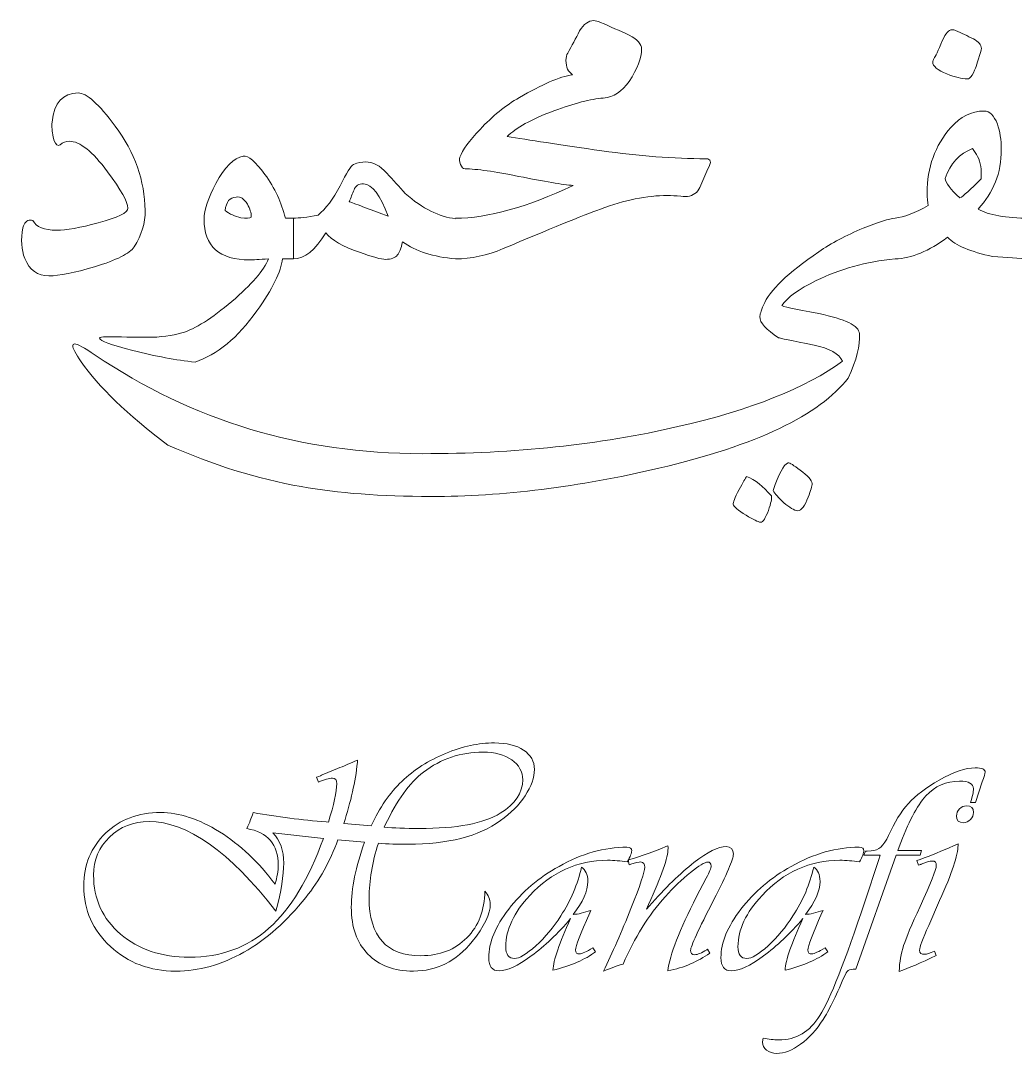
# Model space of a CAD drawing. Extents: x 752 to 1087, y 357 to 811.
# Drawn here: x 908.1468 to 908.4194, y 378.9175 to 379.2005 of the extents above; entities that cross this region are included whole.
import ezdxf

# ---------------------------------------------------------------- set-up
doc = ezdxf.new("R2010")
doc.units = 0
doc.header["$MEASUREMENT"] = 0
doc.layers.get('0').update_dxf_attribs({"linetype": 'CONTINUOUS', "lineweight": 30})
doc.layers.add('Dim', color=142, linetype='CONTINUOUS', lineweight=0)
doc.layers.add('UG-Khartosha', color=11, linetype='CONTINUOUS', lineweight=20)

# ---------------------------------------------------------------- blocks, each defined once
blk = doc.blocks.new('fghty')
at = {"layer": 'UG-Khartosha'}
for points, knots in [([(-277.8223, -80.7615), (-277.8173, -80.7536), (-277.812, -80.7496), (-277.8064, -80.7496), (-277.8064, -80.7496), (-277.8039, -80.7496), (-277.8013, -80.7503), (-277.7984, -80.7516)], [0.63333333, 0.63333333, 0.63333333, 0.63333333, 0.66666667, 0.66666667, 0.66666667, 0.66666668, 0.7, 0.7, 0.7, 0.7]), ([(-277.7652, -80.7663), (-277.7557, -80.7714), (-277.751, -80.7767), (-277.751, -80.7824), (-277.751, -80.7824), (-277.751, -80.7926), (-277.7558, -80.8049), (-277.7654, -80.8195)], [0.73333333, 0.73333333, 0.73333333, 0.73333333, 0.76666667, 0.76666667, 0.76666667, 0.76666668, 0.8, 0.8, 0.8, 0.8]), ([(-277.4049, -80.7722), (-277.4013, -80.7641), (-277.3977, -80.7601), (-277.3938, -80.7601), (-277.3938, -80.7601), (-277.3925, -80.7601), (-277.3912, -80.7604), (-277.3898, -80.761)], [0.5833333, 0.5833333, 0.5833333, 0.5833333, 0.6666667, 0.6666667, 0.6666667, 0.6666667, 0.75, 0.75, 0.75, 0.75]), ([(-277.3693, -80.7705), (-277.3632, -80.7739), (-277.3602, -80.7776), (-277.3602, -80.7818), (-277.3602, -80.7818), (-277.3602, -80.7828), (-277.3604, -80.7839), (-277.3608, -80.7853)], [0.8333333, 0.8333333, 0.8333333, 0.8333333, 0.9166667, 0.9166667, 0.9166667, 0.9166667, 1, 1, 1, 1]), ([(-277.8305, -80.8118), (-277.8355, -80.8088), (-277.8381, -80.8034), (-277.8381, -80.7954), (-277.8381, -80.7954), (-277.8381, -80.7921), (-277.8374, -80.7892), (-277.8361, -80.787)], [0.53333333, 0.53333333, 0.53333333, 0.53333333, 0.56666667, 0.56666667, 0.56666667, 0.56666668, 0.6, 0.6, 0.6, 0.6]), ([(-277.3998, -80.8109), (-277.4107, -80.8066), (-277.4162, -80.802), (-277.4162, -80.7974), (-277.4162, -80.7974), (-277.4162, -80.7961), (-277.4156, -80.7946), (-277.4144, -80.793)], [0.3333333, 0.3333333, 0.3333333, 0.3333333, 0.4166667, 0.4166667, 0.4166667, 0.4166667, 0.5, 0.5, 0.5, 0.5]), ([(-277.374, -80.816), (-277.3746, -80.8164), (-277.3755, -80.8166), (-277.3766, -80.8166), (-277.3766, -80.8166), (-277.3826, -80.8166), (-277.3903, -80.8147), (-277.3998, -80.8109)], [0.1666667, 0.1666667, 0.1666667, 0.1666667, 0.25, 0.25, 0.25, 0.25, 0.3333333, 0.3333333, 0.3333333, 0.3333333]), ([(-278.4292, -80.8663), (-278.4268, -80.844), (-278.4168, -80.8328), (-278.3993, -80.8328), (-278.3993, -80.8328), (-278.3897, -80.8328), (-278.3755, -80.8454), (-278.3566, -80.8709)], [0.8421053, 0.8421053, 0.8421053, 0.8421053, 0.8947368, 0.8947368, 0.8947368, 0.8947369, 0.9473684, 0.9473684, 0.9473684, 0.9473684]), ([(-277.3953, -80.8726), (-277.3842, -80.86), (-277.3714, -80.8536), (-277.3571, -80.8536), (-277.3571, -80.8536), (-277.3507, -80.8536), (-277.3456, -80.8586), (-277.3418, -80.8686)], [0.5384615, 0.5384615, 0.5384615, 0.5384615, 0.6153846, 0.6153846, 0.6153846, 0.6153846, 0.6923077, 0.6923077, 0.6923077, 0.6923077]), ([(-277.4212, -80.9624), (-277.4222, -80.9585), (-277.4227, -80.9536), (-277.4227, -80.948), (-277.4227, -80.948), (-277.4227, -80.9186), (-277.4135, -80.8934), (-277.3953, -80.8726)], [0.3846154, 0.3846154, 0.3846154, 0.3846154, 0.4615385, 0.4615385, 0.4615385, 0.4615385, 0.5384615, 0.5384615, 0.5384615, 0.5384615]), ([(-277.3418, -80.8686), (-277.3388, -80.877), (-277.3373, -80.8868), (-277.3373, -80.8977), (-277.3373, -80.8977), (-277.3373, -80.9249), (-277.3462, -80.9477), (-277.3639, -80.9664)], [0.6923077, 0.6923077, 0.6923077, 0.6923077, 0.7692308, 0.7692308, 0.7692308, 0.7692308, 0.8461538, 0.8461538, 0.8461538, 0.8461538]), ([(-278.42, -80.8924), (-278.4207, -80.893), (-278.4213, -80.8931), (-278.4219, -80.8931), (-278.4219, -80.8931), (-278.4244, -80.8931), (-278.4264, -80.89), (-278.4279, -80.8836)], [0.6842105, 0.6842105, 0.6842105, 0.6842105, 0.7368421, 0.7368421, 0.7368421, 0.7368421, 0.7894737, 0.7894737, 0.7894737, 0.7894737]), ([(-278.3654, -80.9234), (-278.3828, -80.9001), (-278.3974, -80.8884), (-278.4095, -80.8884), (-278.4095, -80.8884), (-278.4134, -80.8884), (-278.4169, -80.8897), (-278.42, -80.8924)], [0.5789474, 0.5789474, 0.5789474, 0.5789474, 0.6315789, 0.6315789, 0.6315789, 0.631579, 0.6842105, 0.6842105, 0.6842105, 0.6842105]), ([(-277.7968, -80.8994), (-277.7541, -80.9054), (-277.714, -80.9085), (-277.677, -80.9085), (-277.677, -80.9085), (-277.6711, -80.9085), (-277.6703, -80.9123), (-277.6747, -80.9201)], [0.93333333, 0.93333333, 0.93333333, 0.93333333, 0.96666667, 0.96666667, 0.96666667, 0.96666668, 1, 1, 1, 1]), ([(-278.0825, -80.915), (-278.0774, -80.9131), (-278.0728, -80.9121), (-278.0687, -80.9121), (-278.0687, -80.9121), (-278.0602, -80.9121), (-278.052, -80.9165), (-278.0441, -80.9252)], [0.6666667, 0.6666667, 0.6666667, 0.6666667, 0.7333333, 0.7333333, 0.7333333, 0.7333333, 0.8, 0.8, 0.8, 0.8]), ([(-278.3762, -80.9822), (-278.3533, -80.9762), (-278.342, -80.9705), (-278.342, -80.9653), (-278.342, -80.9653), (-278.342, -80.9585), (-278.3498, -80.9446), (-278.3654, -80.9234)], [0.4736842, 0.4736842, 0.4736842, 0.4736842, 0.5263158, 0.5263158, 0.5263158, 0.5263158, 0.5789474, 0.5789474, 0.5789474, 0.5789474]), ([(-278.1803, -81.0237), (-278.1911, -81.0245), (-278.1982, -81.0249), (-278.2018, -81.0249), (-278.2018, -81.0249), (-278.2368, -81.0249), (-278.2544, -81.0093), (-278.2544, -80.9779), (-278.2544, -80.9779), (-278.2544, -80.9674), (-278.2498, -80.9537), (-278.2408, -80.937)], [0.5555556, 0.5555556, 0.5555556, 0.5555556, 0.6111111, 0.6111111, 0.6111111, 0.6111111, 0.6666667, 0.6666667, 0.6666667, 0.6666667, 0.7222222, 0.7222222, 0.7222222, 0.7222222]), ([(-277.706, -80.9517), (-277.7115, -80.9511), (-277.7166, -80.9508), (-277.7214, -80.9508), (-277.7214, -80.9508), (-277.7449, -80.9508), (-277.7706, -80.956), (-277.7984, -80.9664)], [0.1, 0.1, 0.1, 0.1, 0.13333333, 0.13333333, 0.13333333, 0.13333334, 0.16666667, 0.16666667, 0.16666667, 0.16666667]), ([(-278.4629, -80.9879), (-278.4612, -80.982), (-278.4583, -80.9791), (-278.4541, -80.9791), (-278.4541, -80.9791), (-278.4532, -80.9791), (-278.4523, -80.9793), (-278.4513, -80.9797)], [0.2631579, 0.2631579, 0.2631579, 0.2631579, 0.3157895, 0.3157895, 0.3157895, 0.3157895, 0.3684211, 0.3684211, 0.3684211, 0.3684211]), ([(-278.4513, -80.9797), (-278.4474, -80.987), (-278.4383, -80.9907), (-278.4242, -80.9907), (-278.4242, -80.9907), (-278.4128, -80.9907), (-278.3968, -80.9879), (-278.3762, -80.9822)], [0.3684211, 0.3684211, 0.3684211, 0.3684211, 0.4210526, 0.4210526, 0.4210526, 0.4210526, 0.4736842, 0.4736842, 0.4736842, 0.4736842]), ([(-278.0319, -81.0192), (-278.0346, -81.0226), (-278.0391, -81.0243), (-278.0455, -81.0243), (-278.0455, -81.0243), (-278.0504, -81.0243), (-278.0605, -81.0216), (-278.0757, -81.0161)], [0.1333333, 0.1333333, 0.1333333, 0.1333333, 0.2, 0.2, 0.2, 0.2, 0.2666667, 0.2666667, 0.2666667, 0.2666667]), ([(-278.3803, -81.0328), (-278.4034, -81.0398), (-278.4209, -81.0432), (-278.4329, -81.0432), (-278.4329, -81.0432), (-278.4459, -81.0432), (-278.4552, -81.0366), (-278.4607, -81.0232)], [0.1052632, 0.1052632, 0.1052632, 0.1052632, 0.1578947, 0.1578947, 0.1578947, 0.1578947, 0.2105263, 0.2105263, 0.2105263, 0.2105263]), ([(-277.5934, -81.1144), (-277.6078, -81.1053), (-277.6151, -81.0972), (-277.6151, -81.0901), (-277.6151, -81.0901), (-277.6151, -81.0885), (-277.6137, -81.084), (-277.6108, -81.0769)], [0.75, 0.75, 0.75, 0.75, 0.79166667, 0.79166667, 0.79166667, 0.79166668, 0.83333333, 0.83333333, 0.83333333, 0.83333333]), ([(-278.3956, -81.1422), (-278.4021, -81.1325), (-278.4054, -81.1263), (-278.4054, -81.1235), (-278.4054, -81.1235), (-278.4054, -81.1222), (-278.4048, -81.1216), (-278.4035, -81.1216), (-278.4035, -81.1216), (-278.4001, -81.1216), (-278.3922, -81.1258), (-278.3798, -81.1343)], [0.4166667, 0.4166667, 0.4166667, 0.4166667, 0.4583333, 0.4583333, 0.4583333, 0.4583333, 0.5, 0.5, 0.5, 0.5, 0.5416667, 0.5416667, 0.5416667, 0.5416667]), ([(-278.3363, -81.1292), (-278.3617, -81.1227), (-278.3745, -81.1181), (-278.3745, -81.115), (-278.3745, -81.115), (-278.3745, -81.1139), (-278.3719, -81.1134), (-278.3668, -81.1134)], [0.2222222, 0.2222222, 0.2222222, 0.2222222, 0.2777778, 0.2777778, 0.2777778, 0.2777778, 0.3333333, 0.3333333, 0.3333333, 0.3333333]), ([(-278.3798, -81.1343), (-278.2677, -81.21), (-278.1422, -81.2478), (-278.0034, -81.2478), (-278.0034, -81.2478), (-277.8971, -81.2478), (-277.7991, -81.2375), (-277.7095, -81.2167)], [0.54166667, 0.54166667, 0.54166667, 0.54166667, 0.58333333, 0.58333333, 0.58333333, 0.58333334, 0.625, 0.625, 0.625, 0.625]), ([(-277.7312, -81.2645), (-277.8233, -81.2862), (-277.9108, -81.297), (-277.9935, -81.297), (-277.9935, -81.297), (-278.0508, -81.297), (-278.1004, -81.2932), (-278.1427, -81.2857)], [0.25, 0.25, 0.25, 0.25, 0.29166667, 0.29166667, 0.29166667, 0.29166668, 0.33333333, 0.33333333, 0.33333333, 0.33333333]), ([(-278.0539, -81.6959), (-278.061, -81.7181), (-278.0645, -81.7391), (-278.0645, -81.759), (-278.0645, -81.759), (-278.0645, -81.8032), (-278.0446, -81.8253), (-278.0049, -81.8253), (-278.0049, -81.8253), (-277.9833, -81.8253), (-277.9657, -81.8184), (-277.952, -81.8046), (-277.952, -81.8046), (-277.9384, -81.7908), (-277.9315, -81.7729), (-277.9315, -81.751), (-277.9315, -81.751), (-277.9272, -81.7558), (-277.9251, -81.7607), (-277.9251, -81.7658), (-277.9251, -81.7658), (-277.9251, -81.7772), (-277.9321, -81.7916), (-277.946, -81.8091), (-277.946, -81.8091), (-277.9642, -81.8317), (-277.9867, -81.843), (-278.0135, -81.843), (-278.0135, -81.843), (-278.0358, -81.843), (-278.0533, -81.8365), (-278.0659, -81.8234), (-278.0659, -81.8234), (-278.0786, -81.8105), (-278.085, -81.7925), (-278.085, -81.7696), (-278.085, -81.7696), (-278.085, -81.7481), (-278.0799, -81.7231), (-278.0697, -81.6947), (-278.0697, -81.6947), (-278.0697, -81.6947), (-278.1004, -81.6921), (-278.1004, -81.6921), (-278.1004, -81.6921), (-278.1093, -81.7165), (-278.1217, -81.7386), (-278.1374, -81.7584), (-278.1374, -81.7584), (-278.159, -81.7856), (-278.1827, -81.8066), (-278.2085, -81.8212), (-278.2085, -81.8212), (-278.2343, -81.8357), (-278.2604, -81.843), (-278.2869, -81.843), (-278.2869, -81.843), (-278.3167, -81.843), (-278.3418, -81.8336), (-278.3622, -81.8148), (-278.3622, -81.8148), (-278.3825, -81.7959), (-278.3927, -81.7728), (-278.3927, -81.7452), (-278.3927, -81.7452), (-278.3927, -81.7206), (-278.3844, -81.7004), (-278.3678, -81.6844), (-278.3678, -81.6844), (-278.3512, -81.6685), (-278.3301, -81.6606), (-278.3045, -81.6606), (-278.3045, -81.6606), (-278.283, -81.6606), (-278.2604, -81.668), (-278.2366, -81.6828), (-278.2366, -81.6828), (-278.2129, -81.6977), (-278.1916, -81.7177), (-278.1727, -81.743), (-278.1727, -81.743), (-278.1703, -81.735), (-278.1691, -81.7278), (-278.1691, -81.7213), (-278.1691, -81.7213), (-278.1691, -81.6971), (-278.1811, -81.683), (-278.2052, -81.6791), (-278.2052, -81.6791), (-278.2033, -81.6751), (-278.2019, -81.672), (-278.2012, -81.6699), (-278.2012, -81.6699), (-278.2012, -81.6699), (-278.1987, -81.6631), (-278.1987, -81.6631), (-278.1987, -81.6631), (-278.1985, -81.6628), (-278.1983, -81.6619), (-278.1978, -81.6606), (-278.1978, -81.6606), (-278.1697, -81.6657), (-278.1418, -81.6692), (-278.114, -81.6713), (-278.114, -81.6713), (-278.114, -81.6713), (-278.1114, -81.6715), (-278.1114, -81.6715), (-278.1114, -81.6715), (-278.105, -81.6514), (-278.1017, -81.6368), (-278.1017, -81.6274), (-278.1017, -81.6274), (-278.1017, -81.6232), (-278.1034, -81.6211), (-278.1068, -81.6211), (-278.1068, -81.6211), (-278.1106, -81.6211), (-278.1159, -81.6226), (-278.1229, -81.6255), (-278.1229, -81.6255), (-278.1229, -81.6255), (-278.125, -81.6201), (-278.125, -81.6201), (-278.125, -81.6201), (-278.1213, -81.6186), (-278.1191, -81.6177), (-278.1184, -81.6174), (-278.1184, -81.6174), (-278.1184, -81.6174), (-278.1007, -81.61), (-278.1007, -81.61), (-278.1007, -81.61), (-278.094, -81.6073), (-278.0863, -81.604), (-278.0777, -81.6003), (-278.0777, -81.6003), (-278.0777, -81.6003), (-278.078, -81.6032), (-278.078, -81.6032), (-278.078, -81.6032), (-278.0803, -81.6248), (-278.0855, -81.6482), (-278.0937, -81.6733), (-278.0937, -81.6733), (-278.0937, -81.6733), (-278.0623, -81.676), (-278.0623, -81.676), (-278.0623, -81.676), (-278.0524, -81.6548), (-278.0406, -81.6377), (-278.027, -81.6249), (-278.027, -81.6249), (-278.0128, -81.6113), (-277.9959, -81.6005), (-277.9765, -81.5925), (-277.9765, -81.5925), (-277.9571, -81.5845), (-277.9384, -81.5805), (-277.9203, -81.5805), (-277.9203, -81.5805), (-277.9063, -81.5805), (-277.8951, -81.5832), (-277.8869, -81.5888), (-277.8869, -81.5888), (-277.8785, -81.5943), (-277.8744, -81.6017), (-277.8744, -81.611), (-277.8744, -81.611), (-277.8744, -81.6204), (-277.8779, -81.6304), (-277.885, -81.6412), (-277.885, -81.6412), (-277.892, -81.6519), (-277.9015, -81.6615), (-277.9133, -81.6699), (-277.9133, -81.6699), (-277.9387, -81.6881), (-277.9741, -81.6971), (-278.0195, -81.6971), (-278.0195, -81.6971), (-278.0314, -81.6971), (-278.0429, -81.6967), (-278.0539, -81.6959)], [0, 0, 0, 0, 0.021739, 0.021739, 0.021739, 0.021739, 0.043478, 0.043478, 0.043478, 0.043478, 0.065217, 0.065217, 0.065217, 0.065217, 0.086957, 0.086957, 0.086957, 0.086957, 0.108696, 0.108696, 0.108696, 0.108696, 0.130435, 0.130435, 0.130435, 0.130435, 0.152174, 0.152174, 0.152174, 0.152174, 0.173913, 0.173913, 0.173913, 0.173913, 0.195652, 0.195652, 0.195652, 0.195652, 0.217391, 0.217391, 0.217391, 0.217391, 0.23913, 0.23913, 0.23913, 0.23913, 0.26087, 0.26087, 0.26087, 0.26087, 0.282609, 0.282609, 0.282609, 0.282609, 0.304348, 0.304348, 0.304348, 0.304348, 0.326087, 0.326087, 0.326087, 0.326087, 0.347826, 0.347826, 0.347826, 0.347826, 0.369565, 0.369565, 0.369565, 0.369565, 0.391304, 0.391304, 0.391304, 0.391304, 0.413043, 0.413043, 0.413043, 0.413043, 0.434783, 0.434783, 0.434783, 0.434783, 0.456522, 0.456522, 0.456522, 0.456522, 0.478261, 0.478261, 0.478261, 0.478261, 0.5, 0.5, 0.5, 0.5, 0.521739, 0.521739, 0.521739, 0.521739, 0.543478, 0.543478, 0.543478, 0.543478, 0.565217, 0.565217, 0.565217, 0.565217, 0.586957, 0.586957, 0.586957, 0.586957, 0.608696, 0.608696, 0.608696, 0.608696, 0.630435, 0.630435, 0.630435, 0.630435, 0.652174, 0.652174, 0.652174, 0.652174, 0.673913, 0.673913, 0.673913, 0.673913, 0.695652, 0.695652, 0.695652, 0.695652, 0.717391, 0.717391, 0.717391, 0.717391, 0.73913, 0.73913, 0.73913, 0.73913, 0.76087, 0.76087, 0.76087, 0.76087, 0.782609, 0.782609, 0.782609, 0.782609, 0.804348, 0.804348, 0.804348, 0.804348, 0.826087, 0.826087, 0.826087, 0.826087, 0.847826, 0.847826, 0.847826, 0.847826, 0.869565, 0.869565, 0.869565, 0.869565, 0.891304, 0.891304, 0.891304, 0.891304, 0.913043, 0.913043, 0.913043, 0.913043, 0.934783, 0.934783, 0.934783, 0.934783, 0.956522, 0.956522, 0.956522, 0.956522, 0.978261, 0.978261, 0.978261, 0.978261, 1, 1, 1, 1]), ([(-278.0471, -81.6774), (-278.0364, -81.6784), (-278.023, -81.679), (-278.0068, -81.679), (-278.0068, -81.679), (-277.9637, -81.679), (-277.9326, -81.6731), (-277.9136, -81.6614), (-277.9136, -81.6614), (-277.8964, -81.6508), (-277.8878, -81.638), (-277.8878, -81.623), (-277.8878, -81.623), (-277.8878, -81.6136), (-277.892, -81.6059), (-277.9005, -81.6), (-277.9005, -81.6), (-277.9089, -81.5941), (-277.9199, -81.5911), (-277.9334, -81.5911), (-277.9334, -81.5911), (-277.959, -81.5911), (-277.9819, -81.5988), (-278.002, -81.6141), (-278.002, -81.6141), (-278.018, -81.6264), (-278.0326, -81.6467), (-278.0459, -81.6749), (-278.0459, -81.6749), (-278.0459, -81.6749), (-278.0471, -81.6774), (-278.0471, -81.6774)], [0, 0, 0, 0, 0.125, 0.125, 0.125, 0.125, 0.25, 0.25, 0.25, 0.25, 0.375, 0.375, 0.375, 0.375, 0.5, 0.5, 0.5, 0.5, 0.625, 0.625, 0.625, 0.625, 0.75, 0.75, 0.75, 0.75, 0.875, 0.875, 0.875, 0.875, 1, 1, 1, 1]), ([(-277.4289, -81.7044), (-277.4289, -81.7044), (-277.4305, -81.7097), (-277.4305, -81.7097), (-277.4305, -81.7097), (-277.4305, -81.7097), (-277.4581, -81.7097), (-277.4581, -81.7097), (-277.4581, -81.7097), (-277.4581, -81.7097), (-277.5045, -81.8408), (-277.5045, -81.8408), (-277.5045, -81.8408), (-277.509, -81.8408), (-277.5119, -81.8413), (-277.5134, -81.8423), (-277.5134, -81.8423), (-277.5149, -81.8434), (-277.5165, -81.8461), (-277.5184, -81.8505), (-277.5184, -81.8505), (-277.5278, -81.8727), (-277.5358, -81.8888), (-277.5422, -81.8987), (-277.5422, -81.8987), (-277.5498, -81.9105), (-277.5584, -81.9199), (-277.5681, -81.927), (-277.5681, -81.927), (-277.5778, -81.934), (-277.5869, -81.9376), (-277.5955, -81.9376), (-277.5955, -81.9376), (-277.6002, -81.9376), (-277.6041, -81.9364), (-277.6072, -81.934), (-277.6072, -81.934), (-277.6103, -81.9316), (-277.6119, -81.9285), (-277.6119, -81.9249), (-277.6119, -81.9249), (-277.6119, -81.9238), (-277.6116, -81.9221), (-277.6111, -81.92), (-277.6111, -81.92), (-277.6049, -81.9214), (-277.599, -81.9222), (-277.5933, -81.9222), (-277.5933, -81.9222), (-277.5734, -81.9222), (-277.5576, -81.9128), (-277.5459, -81.8941), (-277.5459, -81.8941), (-277.5343, -81.8754), (-277.517, -81.8318), (-277.4943, -81.7633), (-277.4943, -81.7633), (-277.4943, -81.7633), (-277.4784, -81.7156), (-277.4784, -81.7156), (-277.4784, -81.7156), (-277.4784, -81.7156), (-277.4765, -81.7097), (-277.4765, -81.7097), (-277.4765, -81.7097), (-277.4765, -81.7097), (-277.4955, -81.7097), (-277.4955, -81.7097), (-277.4955, -81.7097), (-277.4955, -81.7097), (-277.4936, -81.705), (-277.4936, -81.705), (-277.4936, -81.705), (-277.4923, -81.705), (-277.4917, -81.705), (-277.4916, -81.705), (-277.4916, -81.705), (-277.4916, -81.705), (-277.4868, -81.7046), (-277.4868, -81.7046), (-277.4868, -81.7046), (-277.4787, -81.7046), (-277.4721, -81.6988), (-277.467, -81.6872), (-277.467, -81.6872), (-277.4603, -81.6718), (-277.4526, -81.6595), (-277.4442, -81.6503), (-277.4442, -81.6503), (-277.4357, -81.6411), (-277.4239, -81.6321), (-277.4086, -81.6233), (-277.4086, -81.6233), (-277.392, -81.6139), (-277.3782, -81.6092), (-277.3673, -81.6092), (-277.3673, -81.6092), (-277.3595, -81.6092), (-277.3556, -81.6109), (-277.3559, -81.6143), (-277.3559, -81.6143), (-277.356, -81.6156), (-277.357, -81.6194), (-277.3591, -81.6254), (-277.3591, -81.6254), (-277.3591, -81.6254), (-277.3671, -81.6491), (-277.3671, -81.6491), (-277.3671, -81.6491), (-277.3671, -81.6491), (-277.3726, -81.6491), (-277.3726, -81.6491), (-277.3726, -81.6491), (-277.3704, -81.6422), (-277.3693, -81.6369), (-277.3693, -81.6332), (-277.3693, -81.6332), (-277.3693, -81.6275), (-277.3746, -81.6245), (-277.3852, -81.6245), (-277.3852, -81.6245), (-277.4007, -81.6245), (-277.4136, -81.6302), (-277.424, -81.6415), (-277.424, -81.6415), (-277.4345, -81.6529), (-277.4447, -81.6723), (-277.4547, -81.7), (-277.4547, -81.7), (-277.4547, -81.7), (-277.4562, -81.7044), (-277.4562, -81.7044), (-277.4562, -81.7044), (-277.4562, -81.7044), (-277.4289, -81.7044), (-277.4289, -81.7044)], [0, 0, 0, 0, 0.029412, 0.029412, 0.029412, 0.029412, 0.058824, 0.058824, 0.058824, 0.058824, 0.088235, 0.088235, 0.088235, 0.088235, 0.117647, 0.117647, 0.117647, 0.117647, 0.147059, 0.147059, 0.147059, 0.147059, 0.176471, 0.176471, 0.176471, 0.176471, 0.205882, 0.205882, 0.205882, 0.205882, 0.235294, 0.235294, 0.235294, 0.235294, 0.264706, 0.264706, 0.264706, 0.264706, 0.294118, 0.294118, 0.294118, 0.294118, 0.323529, 0.323529, 0.323529, 0.323529, 0.352941, 0.352941, 0.352941, 0.352941, 0.382353, 0.382353, 0.382353, 0.382353, 0.411765, 0.411765, 0.411765, 0.411765, 0.441176, 0.441176, 0.441176, 0.441176, 0.470588, 0.470588, 0.470588, 0.470588, 0.5, 0.5, 0.5, 0.5, 0.529412, 0.529412, 0.529412, 0.529412, 0.558824, 0.558824, 0.558824, 0.558824, 0.588235, 0.588235, 0.588235, 0.588235, 0.617647, 0.617647, 0.617647, 0.617647, 0.647059, 0.647059, 0.647059, 0.647059, 0.676471, 0.676471, 0.676471, 0.676471, 0.705882, 0.705882, 0.705882, 0.705882, 0.735294, 0.735294, 0.735294, 0.735294, 0.764706, 0.764706, 0.764706, 0.764706, 0.794118, 0.794118, 0.794118, 0.794118, 0.823529, 0.823529, 0.823529, 0.823529, 0.852941, 0.852941, 0.852941, 0.852941, 0.882353, 0.882353, 0.882353, 0.882353, 0.911765, 0.911765, 0.911765, 0.911765, 0.941176, 0.941176, 0.941176, 0.941176, 0.970588, 0.970588, 0.970588, 0.970588, 1, 1, 1, 1]), ([(-277.3772, -81.6529), (-277.372, -81.6529), (-277.3693, -81.6555), (-277.3693, -81.6607), (-277.3693, -81.6607), (-277.3693, -81.6637), (-277.3705, -81.6663), (-277.3728, -81.6687), (-277.3728, -81.6687), (-277.3752, -81.6711), (-277.3778, -81.6723), (-277.3808, -81.6723), (-277.3808, -81.6723), (-277.3861, -81.6723), (-277.3888, -81.6697), (-277.3888, -81.6645), (-277.3888, -81.6645), (-277.3888, -81.6615), (-277.3876, -81.6589), (-277.3853, -81.6565), (-277.3853, -81.6565), (-277.383, -81.6541), (-277.3803, -81.6529), (-277.3772, -81.6529)], [0, 0, 0, 0, 0.166667, 0.166667, 0.166667, 0.166667, 0.333333, 0.333333, 0.333333, 0.333333, 0.5, 0.5, 0.5, 0.5, 0.666667, 0.666667, 0.666667, 0.666667, 0.833333, 0.833333, 0.833333, 0.833333, 1, 1, 1, 1]), ([(-278.1171, -81.6904), (-278.1171, -81.6904), (-278.1753, -81.6839), (-278.1753, -81.6839), (-278.1753, -81.6839), (-278.1668, -81.6927), (-278.1627, -81.7044), (-278.1627, -81.7189), (-278.1627, -81.7189), (-278.1627, -81.7328), (-278.1657, -81.7511), (-278.1717, -81.774), (-278.1717, -81.774), (-278.2253, -81.7054), (-278.2739, -81.671), (-278.3176, -81.671), (-278.3176, -81.671), (-278.3357, -81.671), (-278.3509, -81.6769), (-278.3631, -81.6888), (-278.3631, -81.6888), (-278.3754, -81.7006), (-278.3815, -81.7152), (-278.3815, -81.7326), (-278.3815, -81.7326), (-278.3815, -81.7601), (-278.3712, -81.7828), (-278.3505, -81.8004), (-278.3505, -81.8004), (-278.3299, -81.8181), (-278.3034, -81.827), (-278.2712, -81.827), (-278.2712, -81.827), (-278.2352, -81.827), (-278.2048, -81.8159), (-278.1797, -81.7937), (-278.1797, -81.7937), (-278.1547, -81.7715), (-278.1338, -81.737), (-278.1171, -81.6904)], [0, 0, 0, 0, 0.1, 0.1, 0.1, 0.1, 0.2, 0.2, 0.2, 0.2, 0.3, 0.3, 0.3, 0.3, 0.4, 0.4, 0.4, 0.4, 0.5, 0.5, 0.5, 0.5, 0.6, 0.6, 0.6, 0.6, 0.7, 0.7, 0.7, 0.7, 0.8, 0.8, 0.8, 0.8, 0.9, 0.9, 0.9, 0.9, 1, 1, 1, 1]), ([(-277.8072, -81.8164), (-277.8072, -81.8164), (-277.8041, -81.8208), (-277.8041, -81.8208), (-277.8041, -81.8208), (-277.816, -81.8298), (-277.8323, -81.8368), (-277.8531, -81.842), (-277.8531, -81.842), (-277.8525, -81.8305), (-277.8457, -81.8107), (-277.8327, -81.7826), (-277.8327, -81.7826), (-277.8474, -81.7999), (-277.8625, -81.8142), (-277.8781, -81.8256), (-277.8781, -81.8256), (-277.8936, -81.837), (-277.9059, -81.8427), (-277.915, -81.8427), (-277.915, -81.8427), (-277.923, -81.8427), (-277.9269, -81.8376), (-277.9269, -81.8275), (-277.9269, -81.8275), (-277.9269, -81.8103), (-277.9192, -81.7917), (-277.9039, -81.7717), (-277.9039, -81.7717), (-277.8885, -81.7518), (-277.8693, -81.7354), (-277.846, -81.7225), (-277.846, -81.7225), (-277.8199, -81.7078), (-277.7938, -81.7005), (-277.7679, -81.7005), (-277.7679, -81.7005), (-277.7642, -81.7005), (-277.7624, -81.7018), (-277.7624, -81.7045), (-277.7624, -81.7045), (-277.7624, -81.7068), (-277.7641, -81.7112), (-277.7675, -81.7175), (-277.7675, -81.7175), (-277.7753, -81.7162), (-277.7828, -81.7155), (-277.7901, -81.7155), (-277.7901, -81.7155), (-277.8247, -81.7155), (-277.8546, -81.729), (-277.8796, -81.756), (-277.8796, -81.756), (-277.8981, -81.7757), (-277.9073, -81.7954), (-277.9073, -81.8149), (-277.9073, -81.8149), (-277.9073, -81.824), (-277.9039, -81.8285), (-277.8972, -81.8285), (-277.8972, -81.8285), (-277.8916, -81.8285), (-277.8834, -81.8236), (-277.8726, -81.8138), (-277.8726, -81.8138), (-277.862, -81.8039), (-277.8524, -81.7925), (-277.844, -81.7795), (-277.844, -81.7795), (-277.8324, -81.7615), (-277.8245, -81.7429), (-277.8203, -81.7235), (-277.8203, -81.7235), (-277.8154, -81.7264), (-277.8129, -81.7319), (-277.8129, -81.7399), (-277.8129, -81.7399), (-277.8129, -81.7509), (-277.8185, -81.7636), (-277.8297, -81.7779), (-277.8297, -81.7779), (-277.8242, -81.7775), (-277.8175, -81.7759), (-277.8094, -81.7732), (-277.8094, -81.7732), (-277.8094, -81.7732), (-277.8107, -81.7761), (-277.8107, -81.7761), (-277.8107, -81.7761), (-277.8215, -81.8003), (-277.827, -81.8145), (-277.827, -81.8186), (-277.827, -81.8186), (-277.827, -81.8219), (-277.8254, -81.8234), (-277.8224, -81.8232), (-277.8224, -81.8232), (-277.8195, -81.823), (-277.8144, -81.8207), (-277.8072, -81.8164)], [0, 0, 0, 0, 0.04, 0.04, 0.04, 0.04, 0.08, 0.08, 0.08, 0.08, 0.12, 0.12, 0.12, 0.12, 0.16, 0.16, 0.16, 0.16, 0.2, 0.2, 0.2, 0.2, 0.24, 0.24, 0.24, 0.24, 0.28, 0.28, 0.28, 0.28, 0.32, 0.32, 0.32, 0.32, 0.36, 0.36, 0.36, 0.36, 0.4, 0.4, 0.4, 0.4, 0.44, 0.44, 0.44, 0.44, 0.48, 0.48, 0.48, 0.48, 0.52, 0.52, 0.52, 0.52, 0.56, 0.56, 0.56, 0.56, 0.6, 0.6, 0.6, 0.6, 0.64, 0.64, 0.64, 0.64, 0.68, 0.68, 0.68, 0.68, 0.72, 0.72, 0.72, 0.72, 0.76, 0.76, 0.76, 0.76, 0.8, 0.8, 0.8, 0.8, 0.84, 0.84, 0.84, 0.84, 0.88, 0.88, 0.88, 0.88, 0.92, 0.92, 0.92, 0.92, 0.96, 0.96, 0.96, 0.96, 1, 1, 1, 1]), ([(-277.6752, -81.8177), (-277.6752, -81.8177), (-277.6725, -81.8223), (-277.6725, -81.8223), (-277.6725, -81.8223), (-277.6862, -81.8321), (-277.7023, -81.8389), (-277.7209, -81.8428), (-277.7209, -81.8428), (-277.7185, -81.8241), (-277.7075, -81.7956), (-277.6878, -81.7573), (-277.6878, -81.7573), (-277.6878, -81.7573), (-277.6767, -81.7362), (-277.6767, -81.7362), (-277.6767, -81.7362), (-277.6729, -81.7289), (-277.6711, -81.7242), (-277.6711, -81.7222), (-277.6711, -81.7222), (-277.6711, -81.7191), (-277.6723, -81.7176), (-277.6748, -81.7176), (-277.6748, -81.7176), (-277.6783, -81.7176), (-277.685, -81.7216), (-277.6949, -81.7295), (-277.6949, -81.7295), (-277.7047, -81.7375), (-277.7143, -81.7467), (-277.7237, -81.7571), (-277.7237, -81.7571), (-277.743, -81.7788), (-277.7592, -81.8047), (-277.7723, -81.835), (-277.7723, -81.835), (-277.7777, -81.8363), (-277.7853, -81.8389), (-277.795, -81.8432), (-277.795, -81.8432), (-277.7846, -81.8218), (-277.774, -81.7978), (-277.7633, -81.7711), (-277.7633, -81.7711), (-277.7527, -81.7444), (-277.7474, -81.7285), (-277.7474, -81.7236), (-277.7474, -81.7236), (-277.7474, -81.7196), (-277.749, -81.7175), (-277.7523, -81.7175), (-277.7523, -81.7175), (-277.754, -81.7175), (-277.7577, -81.7184), (-277.7635, -81.7201), (-277.7635, -81.7201), (-277.7639, -81.7202), (-277.7645, -81.7204), (-277.7653, -81.7206), (-277.7653, -81.7206), (-277.7653, -81.7206), (-277.7664, -81.7151), (-277.7664, -81.7151), (-277.7664, -81.7151), (-277.7504, -81.7106), (-277.736, -81.7055), (-277.7231, -81.6998), (-277.7231, -81.6998), (-277.7231, -81.6998), (-277.7209, -81.6988), (-277.7209, -81.6988), (-277.7209, -81.6988), (-277.7207, -81.7002), (-277.7206, -81.7013), (-277.7206, -81.7019), (-277.7206, -81.7019), (-277.7206, -81.7119), (-277.728, -81.7336), (-277.743, -81.7665), (-277.743, -81.7665), (-277.743, -81.7665), (-277.7453, -81.7717), (-277.7453, -81.7717), (-277.7453, -81.7717), (-277.7453, -81.7717), (-277.7424, -81.7684), (-277.7424, -81.7684), (-277.7424, -81.7684), (-277.7238, -81.7471), (-277.7066, -81.7304), (-277.6908, -81.7182), (-277.6908, -81.7182), (-277.675, -81.7059), (-277.6627, -81.6998), (-277.6539, -81.6998), (-277.6539, -81.6998), (-277.6483, -81.6998), (-277.6455, -81.7027), (-277.6455, -81.7083), (-277.6455, -81.7083), (-277.6455, -81.7143), (-277.6529, -81.7317), (-277.6679, -81.7608), (-277.6679, -81.7608), (-277.6857, -81.7954), (-277.6947, -81.8148), (-277.6947, -81.8191), (-277.6947, -81.8191), (-277.6947, -81.8225), (-277.6931, -81.8241), (-277.6901, -81.8241), (-277.6901, -81.8241), (-277.6866, -81.8241), (-277.682, -81.8222), (-277.6761, -81.8184), (-277.6761, -81.8184), (-277.6761, -81.8184), (-277.6752, -81.8177), (-277.6752, -81.8177)], [0, 0, 0, 0, 0.033333, 0.033333, 0.033333, 0.033333, 0.066667, 0.066667, 0.066667, 0.066667, 0.1, 0.1, 0.1, 0.1, 0.133333, 0.133333, 0.133333, 0.133333, 0.166667, 0.166667, 0.166667, 0.166667, 0.2, 0.2, 0.2, 0.2, 0.233333, 0.233333, 0.233333, 0.233333, 0.266667, 0.266667, 0.266667, 0.266667, 0.3, 0.3, 0.3, 0.3, 0.333333, 0.333333, 0.333333, 0.333333, 0.366667, 0.366667, 0.366667, 0.366667, 0.4, 0.4, 0.4, 0.4, 0.433333, 0.433333, 0.433333, 0.433333, 0.466667, 0.466667, 0.466667, 0.466667, 0.5, 0.5, 0.5, 0.5, 0.533333, 0.533333, 0.533333, 0.533333, 0.566667, 0.566667, 0.566667, 0.566667, 0.6, 0.6, 0.6, 0.6, 0.633333, 0.633333, 0.633333, 0.633333, 0.666667, 0.666667, 0.666667, 0.666667, 0.7, 0.7, 0.7, 0.7, 0.733333, 0.733333, 0.733333, 0.733333, 0.766667, 0.766667, 0.766667, 0.766667, 0.8, 0.8, 0.8, 0.8, 0.833333, 0.833333, 0.833333, 0.833333, 0.866667, 0.866667, 0.866667, 0.866667, 0.9, 0.9, 0.9, 0.9, 0.933333, 0.933333, 0.933333, 0.933333, 0.966667, 0.966667, 0.966667, 0.966667, 1, 1, 1, 1]), ([(-277.54, -81.8164), (-277.54, -81.8164), (-277.5369, -81.8208), (-277.5369, -81.8208), (-277.5369, -81.8208), (-277.5489, -81.8298), (-277.5652, -81.8368), (-277.5859, -81.842), (-277.5859, -81.842), (-277.5854, -81.8305), (-277.5786, -81.8107), (-277.5656, -81.7826), (-277.5656, -81.7826), (-277.5803, -81.7999), (-277.5954, -81.8142), (-277.6109, -81.8256), (-277.6109, -81.8256), (-277.6264, -81.837), (-277.6388, -81.8427), (-277.6479, -81.8427), (-277.6479, -81.8427), (-277.6559, -81.8427), (-277.6598, -81.8376), (-277.6598, -81.8275), (-277.6598, -81.8275), (-277.6598, -81.8103), (-277.6521, -81.7917), (-277.6368, -81.7717), (-277.6368, -81.7717), (-277.6214, -81.7518), (-277.6021, -81.7354), (-277.5789, -81.7225), (-277.5789, -81.7225), (-277.5527, -81.7078), (-277.5267, -81.7005), (-277.5008, -81.7005), (-277.5008, -81.7005), (-277.4971, -81.7005), (-277.4953, -81.7018), (-277.4953, -81.7045), (-277.4953, -81.7045), (-277.4953, -81.7068), (-277.497, -81.7112), (-277.5004, -81.7175), (-277.5004, -81.7175), (-277.5082, -81.7162), (-277.5157, -81.7155), (-277.523, -81.7155), (-277.523, -81.7155), (-277.5576, -81.7155), (-277.5875, -81.729), (-277.6125, -81.756), (-277.6125, -81.756), (-277.631, -81.7757), (-277.6402, -81.7954), (-277.6402, -81.8149), (-277.6402, -81.8149), (-277.6402, -81.824), (-277.6368, -81.8285), (-277.6301, -81.8285), (-277.6301, -81.8285), (-277.6245, -81.8285), (-277.6162, -81.8236), (-277.6055, -81.8138), (-277.6055, -81.8138), (-277.5949, -81.8039), (-277.5853, -81.7925), (-277.5769, -81.7795), (-277.5769, -81.7795), (-277.5653, -81.7615), (-277.5574, -81.7429), (-277.5531, -81.7235), (-277.5531, -81.7235), (-277.5482, -81.7264), (-277.5458, -81.7319), (-277.5458, -81.7399), (-277.5458, -81.7399), (-277.5458, -81.7509), (-277.5514, -81.7636), (-277.5626, -81.7779), (-277.5626, -81.7779), (-277.5571, -81.7775), (-277.5503, -81.7759), (-277.5422, -81.7732), (-277.5422, -81.7732), (-277.5422, -81.7732), (-277.5436, -81.7761), (-277.5436, -81.7761), (-277.5436, -81.7761), (-277.5544, -81.8003), (-277.5598, -81.8145), (-277.5598, -81.8186), (-277.5598, -81.8186), (-277.5598, -81.8219), (-277.5583, -81.8234), (-277.5552, -81.8232), (-277.5552, -81.8232), (-277.5524, -81.823), (-277.5473, -81.8207), (-277.54, -81.8164)], [0, 0, 0, 0, 0.04, 0.04, 0.04, 0.04, 0.08, 0.08, 0.08, 0.08, 0.12, 0.12, 0.12, 0.12, 0.16, 0.16, 0.16, 0.16, 0.2, 0.2, 0.2, 0.2, 0.24, 0.24, 0.24, 0.24, 0.28, 0.28, 0.28, 0.28, 0.32, 0.32, 0.32, 0.32, 0.36, 0.36, 0.36, 0.36, 0.4, 0.4, 0.4, 0.4, 0.44, 0.44, 0.44, 0.44, 0.48, 0.48, 0.48, 0.48, 0.52, 0.52, 0.52, 0.52, 0.56, 0.56, 0.56, 0.56, 0.6, 0.6, 0.6, 0.6, 0.64, 0.64, 0.64, 0.64, 0.68, 0.68, 0.68, 0.68, 0.72, 0.72, 0.72, 0.72, 0.76, 0.76, 0.76, 0.76, 0.8, 0.8, 0.8, 0.8, 0.84, 0.84, 0.84, 0.84, 0.88, 0.88, 0.88, 0.88, 0.92, 0.92, 0.92, 0.92, 0.96, 0.96, 0.96, 0.96, 1, 1, 1, 1]), ([(-277.387, -81.6966), (-277.387, -81.6966), (-277.387, -81.6984), (-277.387, -81.6984), (-277.387, -81.6984), (-277.387, -81.7091), (-277.3941, -81.7303), (-277.4082, -81.7619), (-277.4082, -81.7619), (-277.4082, -81.7619), (-277.4208, -81.7906), (-277.4208, -81.7906), (-277.4208, -81.7906), (-277.4276, -81.806), (-277.431, -81.8153), (-277.4313, -81.8188), (-277.4313, -81.8188), (-277.4314, -81.8223), (-277.4295, -81.824), (-277.4254, -81.8237), (-277.4254, -81.8237), (-277.4232, -81.8236), (-277.4194, -81.8224), (-277.4142, -81.8201), (-277.4142, -81.8201), (-277.4142, -81.8201), (-277.412, -81.8251), (-277.412, -81.8251), (-277.412, -81.8251), (-277.4299, -81.8336), (-277.4441, -81.8397), (-277.4548, -81.8434), (-277.4548, -81.8434), (-277.4543, -81.8327), (-277.4525, -81.8228), (-277.4496, -81.8137), (-277.4496, -81.8137), (-277.4467, -81.8047), (-277.4404, -81.7897), (-277.4307, -81.7687), (-277.4307, -81.7687), (-277.4184, -81.7419), (-277.4122, -81.7262), (-277.412, -81.7217), (-277.412, -81.7217), (-277.4117, -81.7181), (-277.4132, -81.7164), (-277.4164, -81.7164), (-277.4164, -81.7164), (-277.4179, -81.7164), (-277.4198, -81.7168), (-277.4222, -81.7175), (-277.4222, -81.7175), (-277.4222, -81.7175), (-277.4294, -81.7201), (-277.4294, -81.7201), (-277.4294, -81.7201), (-277.4299, -81.7202), (-277.4309, -81.7206), (-277.4327, -81.7213), (-277.4327, -81.7213), (-277.4327, -81.7213), (-277.4344, -81.7158), (-277.4344, -81.7158), (-277.4344, -81.7158), (-277.4344, -81.7158), (-277.4307, -81.7146), (-277.4307, -81.7146), (-277.4307, -81.7146), (-277.4182, -81.71), (-277.4053, -81.7047), (-277.3922, -81.6989), (-277.3922, -81.6989), (-277.3922, -81.6989), (-277.387, -81.6966), (-277.387, -81.6966)], [0, 0, 0, 0, 0.052632, 0.052632, 0.052632, 0.052632, 0.105263, 0.105263, 0.105263, 0.105263, 0.157895, 0.157895, 0.157895, 0.157895, 0.210526, 0.210526, 0.210526, 0.210526, 0.263158, 0.263158, 0.263158, 0.263158, 0.315789, 0.315789, 0.315789, 0.315789, 0.368421, 0.368421, 0.368421, 0.368421, 0.421053, 0.421053, 0.421053, 0.421053, 0.473684, 0.473684, 0.473684, 0.473684, 0.526316, 0.526316, 0.526316, 0.526316, 0.578947, 0.578947, 0.578947, 0.578947, 0.631579, 0.631579, 0.631579, 0.631579, 0.684211, 0.684211, 0.684211, 0.684211, 0.736842, 0.736842, 0.736842, 0.736842, 0.789474, 0.789474, 0.789474, 0.789474, 0.842105, 0.842105, 0.842105, 0.842105, 0.894737, 0.894737, 0.894737, 0.894737, 0.947368, 0.947368, 0.947368, 0.947368, 1, 1, 1, 1])]:
    blk.add_open_spline(points, degree=3, knots=knots, dxfattribs=at)
for points in [[(-277.7984, -80.7516), (-277.7873, -80.7565), (-277.7762, -80.7614), (-277.7652, -80.7663)], [(-277.8361, -80.787), (-277.8315, -80.7785), (-277.8269, -80.77), (-277.8223, -80.7615)], [(-277.3898, -80.761), (-277.3831, -80.7641), (-277.3762, -80.7673), (-277.3693, -80.7705)], [(-277.4144, -80.793), (-277.4134, -80.7914), (-277.4101, -80.7845), (-277.4049, -80.7722)], [(-277.3608, -80.7853), (-277.3648, -80.7975), (-277.3671, -80.8046), (-277.3679, -80.8067)], [(-277.8917, -80.8381), (-277.8658, -80.823), (-277.8453, -80.8143), (-277.8305, -80.8118)], [(-277.3679, -80.8067), (-277.3697, -80.811), (-277.3718, -80.8141), (-277.374, -80.816)], [(-277.7654, -80.8195), (-277.7734, -80.8313), (-277.7832, -80.8377), (-277.7951, -80.8387)], [(-277.9369, -80.8748), (-277.9229, -80.8596), (-277.9077, -80.8473), (-277.8917, -80.8381)], [(-277.7951, -80.8387), (-277.8094, -80.8398), (-277.8283, -80.8447), (-277.8519, -80.8533)], [(-277.8519, -80.8533), (-277.8781, -80.8632), (-277.8959, -80.873), (-277.9056, -80.883)], [(-278.4279, -80.8836), (-278.4293, -80.8771), (-278.4298, -80.8714), (-278.4292, -80.8663)], [(-278.3566, -80.8709), (-278.334, -80.9015), (-278.3226, -80.934), (-278.3222, -80.9681)], [(-277.9601, -80.9067), (-277.9571, -80.8986), (-277.9494, -80.888), (-277.9369, -80.8748)], [(-277.9056, -80.883), (-277.8819, -80.8868), (-277.8456, -80.8923), (-277.7968, -80.8994)], [(-277.3704, -80.8969), (-277.3854, -80.9025), (-277.396, -80.9139), (-277.402, -80.9311)], [(-277.3645, -80.9059), (-277.3663, -80.9029), (-277.3683, -80.8999), (-277.3704, -80.8969)], [(-278.2408, -80.937), (-278.2306, -80.9179), (-278.2201, -80.9075), (-278.2094, -80.9056)], [(-278.2094, -80.9056), (-278.2036, -80.9047), (-278.1952, -80.9117), (-278.1843, -80.9265)], [(-277.9594, -80.915), (-277.9607, -80.9116), (-277.9609, -80.9089), (-277.9601, -80.9067)], [(-277.3605, -80.9316), (-277.3598, -80.9212), (-277.361, -80.9127), (-277.3645, -80.9059)], [(-278.098, -80.9395), (-278.0905, -80.9251), (-278.0853, -80.9169), (-278.0825, -80.915)], [(-277.9542, -80.9201), (-277.9564, -80.9201), (-277.9582, -80.9183), (-277.9594, -80.915)], [(-277.8926, -80.9288), (-277.9203, -80.9231), (-277.9408, -80.9203), (-277.9542, -80.9201)], [(-277.6747, -80.9201), (-277.6779, -80.9272), (-277.6811, -80.9343), (-277.684, -80.9415)], [(-278.1843, -80.9265), (-278.173, -80.9423), (-278.1652, -80.9591), (-278.1608, -80.9769)], [(-278.0441, -80.9252), (-278.0369, -80.9329), (-278.0298, -80.9407), (-278.0229, -80.9486)], [(-277.8299, -80.9393), (-277.8417, -80.9383), (-277.8627, -80.9348), (-277.8926, -80.9288)], [(-277.402, -80.9311), (-277.4016, -80.936), (-277.3959, -80.9435), (-277.3848, -80.9536)], [(-277.3848, -80.9536), (-277.381, -80.9514), (-277.373, -80.9441), (-277.3605, -80.9316)], [(-278.1232, -80.9735), (-278.1143, -80.9661), (-278.1059, -80.9548), (-278.098, -80.9395)], [(-278.0819, -80.9442), (-278.0838, -80.9488), (-278.0856, -80.9533), (-278.0873, -80.9579)], [(-278.0709, -80.9375), (-278.0764, -80.9373), (-278.0801, -80.9395), (-278.0819, -80.9442)], [(-278.0427, -80.9746), (-278.0515, -80.9502), (-278.061, -80.9379), (-278.0709, -80.9375)], [(-277.9652, -80.9769), (-277.9279, -80.9769), (-277.8828, -80.9643), (-277.8299, -80.9393)], [(-277.684, -80.9415), (-277.6868, -80.9475), (-277.6917, -80.951), (-277.6984, -80.952)], [(-278.2173, -80.9526), (-278.2249, -80.9529), (-278.2291, -80.9581), (-278.2301, -80.9681)], [(-278.2046, -80.9608), (-278.2082, -80.9545), (-278.2124, -80.9518), (-278.2173, -80.9526)], [(-278.0873, -80.9579), (-278.0871, -80.9579), (-278.0723, -80.9635), (-278.0427, -80.9746)], [(-278.0229, -80.9486), (-278.0029, -80.9659), (-277.9837, -80.9755), (-277.9652, -80.9775)], [(-277.6984, -80.952), (-277.6992, -80.9522), (-277.7018, -80.9521), (-277.706, -80.9517)], [(-278.3222, -80.9681), (-278.322, -80.9824), (-278.3262, -80.9964), (-278.3349, -81.0099)], [(-278.2301, -80.9681), (-278.2251, -80.9722), (-278.2192, -80.9749), (-278.2119, -80.9763)], [(-278.2001, -80.9757), (-278.2001, -80.9708), (-278.2016, -80.9658), (-278.2046, -80.9608)], [(-277.7984, -80.9664), (-277.8194, -80.9741), (-277.8567, -80.9893), (-277.9104, -81.0119)], [(-277.4594, -80.9769), (-277.4493, -80.9757), (-277.4365, -80.9709), (-277.4212, -80.9624)], [(-277.3639, -80.9664), (-277.3519, -80.9734), (-277.3322, -80.9769), (-277.3048, -80.9769)], [(-278.2119, -80.9763), (-278.206, -80.9775), (-278.202, -80.9773), (-278.2001, -80.9757)], [(-278.1608, -80.9769), (-278.1608, -80.9769), (-278.1515, -80.9769), (-278.1515, -80.9769)], [(-278.1515, -80.9769), (-278.1453, -80.9769), (-278.1358, -80.9757), (-278.1232, -80.9735)], [(-278.1515, -80.9769), (-278.1515, -80.9769), (-278.1515, -81.0237), (-278.1515, -81.0237)], [(-278.1515, -81.0237), (-278.1515, -81.0237), (-278.1515, -80.9769), (-278.1515, -80.9769)], [(-277.4962, -80.9884), (-277.4786, -80.9813), (-277.4663, -80.9775), (-277.4594, -80.9769)], [(-278.4607, -81.0232), (-278.4646, -81.0132), (-278.4653, -81.0015), (-278.4629, -80.9879)], [(-278.1144, -80.9937), (-278.1265, -81.0137), (-278.1388, -81.0237), (-278.1515, -81.0237)], [(-278.0757, -81.0161), (-278.0949, -81.0094), (-278.1079, -81.0019), (-278.1144, -80.9937)], [(-277.5473, -81.0156), (-277.533, -81.0057), (-277.5159, -80.9967), (-277.4962, -80.9884)], [(-278.026, -81.004), (-278.0279, -81.0117), (-278.0298, -81.0168), (-278.0319, -81.0192)], [(-277.9652, -81.0237), (-277.9907, -81.0215), (-278.0109, -81.0149), (-278.026, -81.004)], [(-277.3992, -80.9989), (-277.4203, -81.0147), (-277.4404, -81.023), (-277.4594, -81.0237)], [(-277.3472, -81.021), (-277.3725, -81.0156), (-277.3898, -81.0083), (-277.3992, -80.9989)], [(-278.3349, -81.0099), (-278.3398, -81.0175), (-278.355, -81.0251), (-278.3803, -81.0328)], [(-277.9104, -81.0119), (-277.9288, -81.0198), (-277.9471, -81.0237), (-277.9652, -81.0237)], [(-277.6108, -81.0769), (-277.6041, -81.0603), (-277.5829, -81.0399), (-277.5473, -81.0156)], [(-278.2225, -81.0727), (-278.1997, -81.0533), (-278.1856, -81.037), (-278.1803, -81.0237)], [(-278.1642, -81.0237), (-278.1659, -81.0384), (-278.1757, -81.0584), (-278.1936, -81.0836)], [(-278.1515, -81.0237), (-278.1515, -81.0237), (-278.1642, -81.0237), (-278.1642, -81.0237)], [(-277.4594, -81.0237), (-277.4932, -81.0271), (-277.5234, -81.0354), (-277.5501, -81.0486)], [(-277.3048, -81.0237), (-277.3168, -81.0232), (-277.331, -81.0222), (-277.3472, -81.021)], [(-277.5501, -81.0486), (-277.5702, -81.0586), (-277.5834, -81.0681), (-277.5896, -81.0772)], [(-278.2798, -81.1088), (-278.2645, -81.1043), (-278.2455, -81.0922), (-278.2225, -81.0727)], [(-277.5896, -81.0772), (-277.5902, -81.0781), (-277.5761, -81.0813), (-277.5473, -81.0867)], [(-278.1936, -81.0836), (-278.2157, -81.1145), (-278.2394, -81.1342), (-278.2648, -81.1424)], [(-277.5473, -81.0867), (-277.5168, -81.0928), (-277.5012, -81.1004), (-277.5004, -81.1097)], [(-278.3197, -81.1139), (-278.3043, -81.1139), (-278.2911, -81.1122), (-278.2798, -81.1088)], [(-277.5004, -81.1097), (-277.4994, -81.1232), (-277.5038, -81.1403), (-277.5133, -81.1608)], [(-278.3668, -81.1134), (-278.3512, -81.1135), (-278.3355, -81.1137), (-278.3197, -81.1139)], [(-277.5527, -81.1229), (-277.5788, -81.1177), (-277.5924, -81.1148), (-277.5934, -81.1144)], [(-277.5199, -81.1413), (-277.5238, -81.1328), (-277.5347, -81.1267), (-277.5527, -81.1229)], [(-278.2648, -81.1424), (-278.2863, -81.1402), (-278.3101, -81.1357), (-278.3363, -81.1292)], [(-278.2959, -81.238), (-278.3429, -81.2026), (-278.3762, -81.1705), (-278.3956, -81.1422)], [(-277.7095, -81.2167), (-277.6251, -81.1974), (-277.5618, -81.1722), (-277.5199, -81.1413)], [(-277.5133, -81.1608), (-277.5463, -81.2035), (-277.6189, -81.2382), (-277.7312, -81.2645)], [(-278.1427, -81.2857), (-278.1931, -81.2766), (-278.2442, -81.2607), (-278.2959, -81.238)], [(-277.5996, -81.29), (-277.5934, -81.2711), (-277.5877, -81.2605), (-277.5826, -81.2583)], [(-277.5826, -81.2583), (-277.5807, -81.2583), (-277.576, -81.2611), (-277.5685, -81.2668)], [(-277.5685, -81.2668), (-277.56, -81.273), (-277.5555, -81.2781), (-277.5549, -81.2821)], [(-277.6388, -81.2891), (-277.6345, -81.2808), (-277.6317, -81.2758), (-277.6303, -81.2741)], [(-277.6303, -81.2741), (-277.6206, -81.2779), (-277.611, -81.2853), (-277.6018, -81.2964)], [(-277.6457, -81.3058), (-277.6461, -81.3042), (-277.6439, -81.2987), (-277.6388, -81.2891)], [(-277.5873, -81.3042), (-277.5936, -81.2986), (-277.5976, -81.2939), (-277.5996, -81.29)], [(-277.5549, -81.2821), (-277.5549, -81.2848), (-277.5564, -81.2902), (-277.5594, -81.2979)], [(-277.6018, -81.2964), (-277.6011, -81.2992), (-277.6022, -81.3048), (-277.6052, -81.3131)], [(-277.5594, -81.2979), (-277.5632, -81.3076), (-277.5672, -81.3129), (-277.5716, -81.3137)], [(-277.6309, -81.3185), (-277.6402, -81.3128), (-277.6451, -81.3086), (-277.6457, -81.3058)], [(-277.6052, -81.3131), (-277.6084, -81.322), (-277.6114, -81.3265), (-277.6142, -81.3267)], [(-277.5716, -81.3137), (-277.5757, -81.3129), (-277.5809, -81.3097), (-277.5873, -81.3042)], [(-277.6142, -81.3267), (-277.6171, -81.3263), (-277.6226, -81.3235), (-277.6309, -81.3185)]]:
    blk.add_open_spline(points, degree=3, dxfattribs=at)
blk = doc.blocks.new('UG-DAMANHOUR-LABS-BORD')
at = {"layer": 'Dim', "linetype": 'Continuous', "xscale": 0.952857142857144, "yscale": 0.952857142857144, "zscale": 0.952857142857144}
blk.add_blockref('fghty', (255.6423, 89.7017), dxfattribs=at)

msp = doc.modelspace()

# ---------------------------------------------------------------- block references
at = {"xscale": 0.25, "yscale": 0.25, "zscale": 0.25}
msp.add_blockref('UG-DAMANHOUR-LABS-BORD', (910.57068, 376.0108), dxfattribs=at)

doc.saveas('drawing.dxf')
